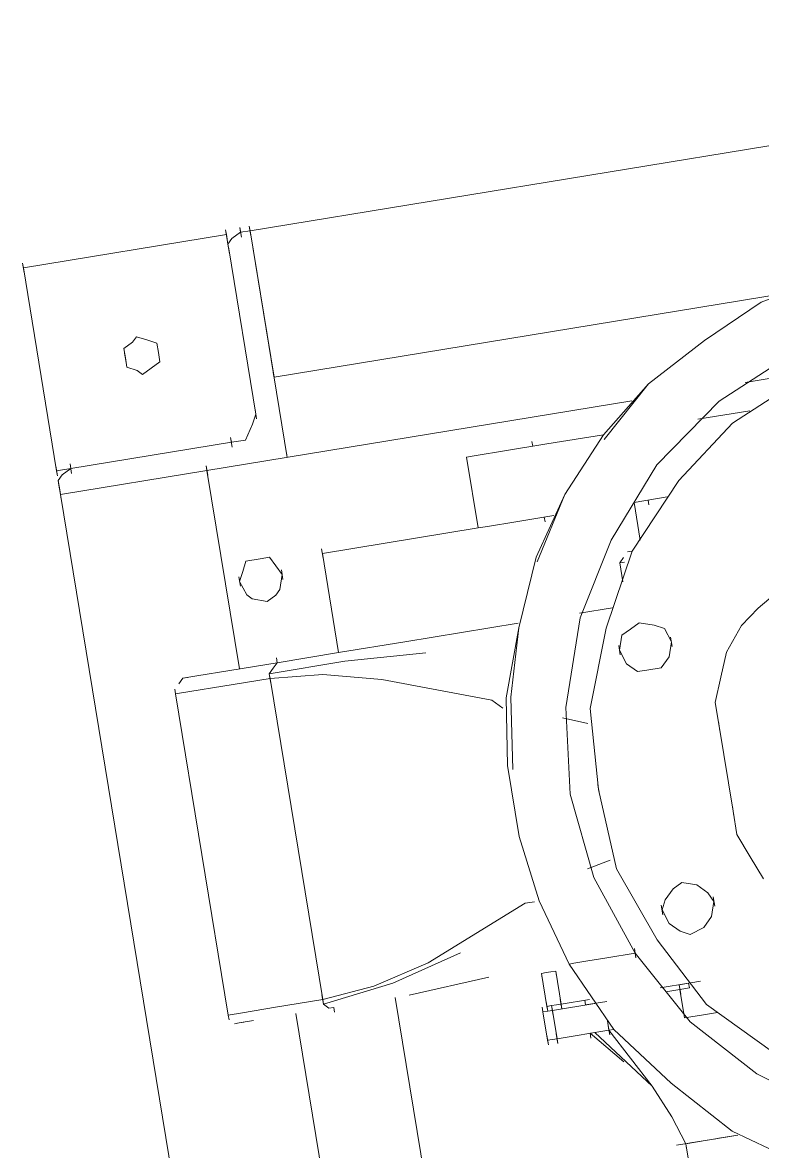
# Model space of a CAD drawing. Header units: metres. Extents: x 2 to 659295185, y -28 to 1124222152.
# Drawn here: x 655591.4144 to 655591.7388, y 1126540.1572 to 1126540.6522 of the extents above; entities that cross this region are included whole.
import ezdxf

# ---------------------------------------------------------------- set-up
doc = ezdxf.new("R2010")
doc.units = ezdxf.units.M
doc.header["$MEASUREMENT"] = 0
doc.layers.add('CCSM_C1_CUERPO CK$0$A-EQUIPOS', color=9, linetype='CONTINUOUS')

msp = doc.modelspace()

# ---------------------------------------------------------------- linework, layer by layer
at = {"layer": 'CCSM_C1_CUERPO CK$0$A-EQUIPOS', "lineweight": 5}
for p, q in [((655592.07112, 1126540.65218), (655591.51412, 1126540.56088)), ((655591.51412, 1126540.56088), (655592.07112, 1126540.65218)), ((655591.50377, 1126540.55918), (655591.50343, 1126540.56125)), ((655591.50343, 1126540.56125), (655591.50411, 1126540.55711)), ((655591.50998, 1126540.5602), (655591.50964, 1126540.56227)), ((655591.50964, 1126540.56227), (655591.51032, 1126540.55813)), ((655591.51412, 1126540.56088), (655591.50998, 1126540.5602)), ((655591.50998, 1126540.5602), (655591.51412, 1126540.56088)), ((655591.51412, 1126540.56088), (655591.51378, 1126540.56295)), ((655591.51378, 1126540.56295), (655591.51446, 1126540.55881)), ((655591.51446, 1126540.55881), (655591.51378, 1126540.56295)), ((655591.51378, 1126540.56295), (655591.51412, 1126540.56088)), ((655591.53041, 1126540.46149), (655591.51412, 1126540.56088)), ((655591.53041, 1126540.46149), (655591.51412, 1126540.56088)), ((655591.52464, 1126540.49669), (655591.51412, 1126540.56088)), ((655591.51412, 1126540.56088), (655591.52464, 1126540.49669)), ((655591.41473, 1126540.54459), (655591.50377, 1126540.55918)), ((655591.41473, 1126540.54459), (655591.50377, 1126540.55918)), ((655591.50377, 1126540.55918), (655591.50445, 1126540.55504)), ((655591.50377, 1126540.55918), (655591.50445, 1126540.55504)), ((655591.50445, 1126540.55504), (655591.50618, 1126540.55745)), ((655591.50618, 1126540.55745), (655591.50445, 1126540.55504)), ((655591.50445, 1126540.55504), (655591.50618, 1126540.55745)), ((655591.50618, 1126540.55745), (655591.50445, 1126540.55504)), ((655591.50618, 1126540.55745), (655591.50445, 1126540.55504)), ((655591.50445, 1126540.55504), (655591.50618, 1126540.55745)), ((655591.50998, 1126540.5602), (655591.50618, 1126540.55745)), ((655591.50618, 1126540.55745), (655591.50998, 1126540.5602)), ((655591.50998, 1126540.5602), (655591.50618, 1126540.55745)), ((655591.50618, 1126540.55745), (655591.50998, 1126540.5602)), ((655591.50998, 1126540.5602), (655591.50618, 1126540.55745)), ((655591.50618, 1126540.55745), (655591.50998, 1126540.5602)), ((655591.50445, 1126540.55504), (655591.50478, 1126540.55297)), ((655591.50445, 1126540.55504), (655591.50512, 1126540.5509)), ((655591.50478, 1126540.55297), (655591.51666, 1126540.4805)), ((655591.50478, 1126540.55297), (655591.51666, 1126540.4805)), ((655591.41473, 1126540.54459), (655591.41439, 1126540.54666)), ((655591.41439, 1126540.54666), (655591.41507, 1126540.54252)), ((655591.42932, 1126540.45555), (655591.41473, 1126540.54459)), ((655591.42932, 1126540.45555), (655591.41473, 1126540.54459)), ((655591.7683, 1126540.54088), (655591.73826, 1126540.52957)), ((655591.74827, 1126540.53334), (655591.52464, 1126540.49669)), ((655591.74827, 1126540.53334), (655591.52464, 1126540.49669)), ((655591.73826, 1126540.52957), (655591.71337, 1126540.51274)), ((655591.71337, 1126540.51274), (655591.73826, 1126540.52957)), ((655591.46259, 1126540.51203), (655591.45879, 1126540.50928)), ((655591.46259, 1126540.51203), (655591.45879, 1126540.50928)), ((655591.46432, 1126540.51444), (655591.46259, 1126540.51203)), ((655591.46259, 1126540.51203), (655591.46432, 1126540.51444)), ((655591.4688, 1126540.51305), (655591.46432, 1126540.51444)), ((655591.46432, 1126540.51444), (655591.4688, 1126540.51305)), ((655591.47328, 1126540.51166), (655591.4688, 1126540.51305)), ((655591.4688, 1126540.51305), (655591.47328, 1126540.51166)), ((655591.47328, 1126540.51166), (655591.47396, 1126540.50752)), ((655591.47396, 1126540.50752), (655591.47328, 1126540.51166)), ((655591.71337, 1126540.51274), (655591.68883, 1126540.49383)), ((655591.45879, 1126540.50928), (655591.45947, 1126540.50514)), ((655591.45879, 1126540.50928), (655591.45947, 1126540.50514)), ((655591.45913, 1126540.50721), (655591.45981, 1126540.50307)), ((655591.47396, 1126540.50752), (655591.47464, 1126540.50338)), ((655591.47464, 1126540.50338), (655591.47396, 1126540.50752)), ((655591.71986, 1126540.48616), (655591.75061, 1126540.50608)), ((655591.45947, 1126540.50514), (655591.46015, 1126540.501)), ((655591.45947, 1126540.50514), (655591.46015, 1126540.501)), ((655591.47464, 1126540.50338), (655591.47084, 1126540.50063)), ((655591.47084, 1126540.50063), (655591.47464, 1126540.50338)), ((655591.46015, 1126540.501), (655591.46463, 1126540.49961)), ((655591.46015, 1126540.501), (655591.46463, 1126540.49961)), ((655591.46704, 1126540.49788), (655591.46463, 1126540.49961)), ((655591.46704, 1126540.49788), (655591.46463, 1126540.49961)), ((655591.47084, 1126540.50063), (655591.46704, 1126540.49788)), ((655591.47084, 1126540.50063), (655591.46704, 1126540.49788)), ((655591.5243, 1126540.49876), (655591.52498, 1126540.49462)), ((655591.75645, 1126540.49641), (655591.7257, 1126540.47649)), ((655591.75645, 1126540.49641), (655591.7257, 1126540.47649)), ((655591.76646, 1126540.50018), (655591.73126, 1126540.49441)), ((655591.76646, 1126540.50018), (655591.73126, 1126540.49441)), ((655591.68883, 1126540.49383), (655591.66911, 1126540.47146)), ((655591.66945, 1126540.46939), (655591.68883, 1126540.49383)), ((655591.68157, 1126540.48626), (655591.49521, 1126540.45572)), ((655591.68157, 1126540.48626), (655591.49521, 1126540.45572)), ((655591.51632, 1126540.48257), (655591.517, 1126540.47843)), ((655591.69253, 1126540.45829), (655591.71986, 1126540.48616)), ((655591.7333, 1126540.48198), (655591.71052, 1126540.47825)), ((655591.7333, 1126540.48198), (655591.71052, 1126540.47825)), ((655591.51666, 1126540.4805), (655591.51527, 1126540.47601)), ((655591.51666, 1126540.4805), (655591.51527, 1126540.47601)), ((655591.7257, 1126540.47649), (655591.70217, 1126540.45137)), ((655591.7257, 1126540.47649), (655591.70217, 1126540.45137)), ((655591.51527, 1126540.47601), (655591.51215, 1126540.46912)), ((655591.51527, 1126540.47601), (655591.51215, 1126540.46912)), ((655591.66911, 1126540.47146), (655591.64426, 1126540.46739)), ((655591.66911, 1126540.47146), (655591.64426, 1126540.46739)), ((655591.66911, 1126540.47146), (655591.65214, 1126540.44529)), ((655591.50594, 1126540.46811), (655591.43554, 1126540.45657)), ((655591.43554, 1126540.45657), (655591.50594, 1126540.46811)), ((655591.5056, 1126540.47018), (655591.50628, 1126540.46604)), ((655591.5056, 1126540.47018), (655591.50594, 1126540.46811)), ((655591.51215, 1126540.46912), (655591.50594, 1126540.46811)), ((655591.51215, 1126540.46912), (655591.50594, 1126540.46811)), ((655591.64426, 1126540.46739), (655591.62563, 1126540.46434)), ((655591.64426, 1126540.46739), (655591.62563, 1126540.46434)), ((655591.63771, 1126540.46844), (655591.63805, 1126540.46637)), ((655591.63805, 1126540.46637), (655591.63771, 1126540.46844)), ((655591.63771, 1126540.46844), (655591.63805, 1126540.46637)), ((655591.63805, 1126540.46637), (655591.63771, 1126540.46844)), ((655591.53007, 1126540.46356), (655591.53041, 1126540.46149)), ((655591.53007, 1126540.46356), (655591.53041, 1126540.46149)), ((655591.53007, 1126540.46356), (655591.53041, 1126540.46149)), ((655591.6132, 1126540.4623), (655591.60906, 1126540.46162)), ((655591.6132, 1126540.4623), (655591.60906, 1126540.46162)), ((655591.60906, 1126540.46162), (655591.61415, 1126540.43056)), ((655591.62563, 1126540.46434), (655591.6132, 1126540.4623)), ((655591.62563, 1126540.46434), (655591.6132, 1126540.4623)), ((655591.42966, 1126540.45348), (655591.42898, 1126540.45762)), ((655591.43554, 1126540.45657), (655591.42932, 1126540.45555)), ((655591.43554, 1126540.45657), (655591.42932, 1126540.45555)), ((655591.43554, 1126540.45657), (655591.43173, 1126540.45382)), ((655591.43173, 1126540.45382), (655591.43554, 1126540.45657)), ((655591.43554, 1126540.45657), (655591.43173, 1126540.45382)), ((655591.43173, 1126540.45382), (655591.43554, 1126540.45657)), ((655591.43554, 1126540.45657), (655591.43173, 1126540.45382)), ((655591.43173, 1126540.45382), (655591.43554, 1126540.45657)), ((655591.4352, 1126540.45864), (655591.43587, 1126540.4545)), ((655591.49555, 1126540.45365), (655591.49487, 1126540.45779)), ((655591.49487, 1126540.45779), (655591.49521, 1126540.45572)), ((655591.49487, 1126540.45779), (655591.49521, 1126540.45572)), ((655591.49487, 1126540.45779), (655591.49521, 1126540.45572)), ((655591.49487, 1126540.45779), (655591.49521, 1126540.45572)), ((655591.67243, 1126540.42523), (655591.69253, 1126540.45829)), ((655591.42932, 1126540.45555), (655591.42966, 1126540.45348)), ((655591.43, 1126540.45141), (655591.43173, 1126540.45382)), ((655591.43173, 1126540.45382), (655591.43, 1126540.45141)), ((655591.43, 1126540.45141), (655591.43173, 1126540.45382)), ((655591.43173, 1126540.45382), (655591.43, 1126540.45141)), ((655591.43173, 1126540.45382), (655591.43, 1126540.45141)), ((655591.43, 1126540.45141), (655591.43173, 1126540.45382)), ((655591.43102, 1126540.4452), (655591.49521, 1126540.45572)), ((655591.49521, 1126540.45572), (655591.43102, 1126540.4452)), ((655591.43102, 1126540.4452), (655591.49521, 1126540.45572)), ((655591.49521, 1126540.45572), (655591.43102, 1126540.4452)), ((655591.49521, 1126540.45572), (655591.50946, 1126540.36875)), ((655591.49521, 1126540.45572), (655591.50946, 1126540.36875)), ((655591.43, 1126540.45141), (655591.43034, 1126540.44934)), ((655591.43068, 1126540.44727), (655591.43, 1126540.45141)), ((655591.43034, 1126540.44934), (655591.43102, 1126540.4452)), ((655591.43102, 1126540.4452), (655591.43034, 1126540.44934)), ((655591.43068, 1126540.44727), (655591.43136, 1126540.44312)), ((655591.43136, 1126540.44312), (655591.43068, 1126540.44727)), ((655591.70217, 1126540.45137), (655591.68174, 1126540.42038)), ((655591.70217, 1126540.45137), (655591.68174, 1126540.42038)), ((655591.43102, 1126540.4452), (655591.7022, 1126538.79076)), ((655591.7022, 1126538.79076), (655591.43102, 1126540.4452)), ((655591.65214, 1126540.44529), (655591.63964, 1126540.41773)), ((655591.63998, 1126540.41566), (655591.65214, 1126540.44529)), ((655591.68248, 1126540.44176), (655591.69698, 1126540.44414)), ((655591.68248, 1126540.44176), (655591.69698, 1126540.44414)), ((655591.68248, 1126540.44176), (655591.6852, 1126540.4252)), ((655591.6852, 1126540.4252), (655591.68248, 1126540.44176)), ((655591.68869, 1126540.44278), (655591.68903, 1126540.44071)), ((655591.68903, 1126540.44071), (655591.68869, 1126540.44278)), ((655591.63072, 1126540.43328), (655591.61829, 1126540.43124)), ((655591.63072, 1126540.43328), (655591.61829, 1126540.43124)), ((655591.64728, 1126540.43599), (655591.63072, 1126540.43328)), ((655591.63072, 1126540.43328), (655591.64728, 1126540.43599)), ((655591.64314, 1126540.43531), (655591.64348, 1126540.43324)), ((655591.64348, 1126540.43324), (655591.64314, 1126540.43531)), ((655591.64314, 1126540.43531), (655591.64348, 1126540.43324)), ((655591.64348, 1126540.43324), (655591.64314, 1126540.43531)), ((655591.54582, 1126540.41936), (655591.61415, 1126540.43056)), ((655591.54582, 1126540.41936), (655591.61415, 1126540.43056)), ((655591.61829, 1126540.43124), (655591.61415, 1126540.43056)), ((655591.61829, 1126540.43124), (655591.61415, 1126540.43056)), ((655591.65889, 1126540.39112), (655591.67243, 1126540.42523)), ((655591.51856, 1126540.41702), (655591.51235, 1126540.416)), ((655591.51856, 1126540.41702), (655591.51235, 1126540.416)), ((655591.5227, 1126540.4177), (655591.51856, 1126540.41702)), ((655591.5227, 1126540.4177), (655591.51856, 1126540.41702)), ((655591.5227, 1126540.4177), (655591.52545, 1126540.4139)), ((655591.52545, 1126540.4139), (655591.5227, 1126540.4177)), ((655591.54548, 1126540.42143), (655591.54616, 1126540.41729)), ((655591.55295, 1126540.37588), (655591.54582, 1126540.41936)), ((655591.55295, 1126540.37588), (655591.54582, 1126540.41936)), ((655591.63964, 1126540.41773), (655591.63197, 1126540.3867)), ((655591.68174, 1126540.42038), (655591.67026, 1126540.3866)), ((655591.68174, 1126540.42038), (655591.67026, 1126540.3866)), ((655591.67793, 1126540.41763), (655591.6762, 1126540.41522)), ((655591.68174, 1126540.42038), (655591.67967, 1126540.42004)), ((655591.67967, 1126540.42004), (655591.68174, 1126540.42038)), ((655591.51235, 1126540.416), (655591.51096, 1126540.41152)), ((655591.51235, 1126540.416), (655591.51096, 1126540.41152)), ((655591.5282, 1126540.41009), (655591.52545, 1126540.4139)), ((655591.5282, 1126540.41009), (655591.52545, 1126540.4139)), ((655591.52786, 1126540.41216), (655591.52854, 1126540.40802)), ((655591.67827, 1126540.41556), (655591.6762, 1126540.41522)), ((655591.6762, 1126540.41522), (655591.67756, 1126540.40693)), ((655591.50923, 1126540.40911), (655591.50991, 1126540.40497)), ((655591.51096, 1126540.41152), (655591.50957, 1126540.40704)), ((655591.51096, 1126540.41152), (655591.50957, 1126540.40704)), ((655591.51266, 1126540.40117), (655591.50957, 1126540.40704)), ((655591.51266, 1126540.40117), (655591.50957, 1126540.40704)), ((655591.52715, 1126540.40354), (655591.5282, 1126540.41009)), ((655591.5282, 1126540.41009), (655591.52715, 1126540.40354)), ((655591.52715, 1126540.40354), (655591.52542, 1126540.40113)), ((655591.52715, 1126540.40354), (655591.52542, 1126540.40113)), ((655591.7462, 1126540.4033), (655591.73686, 1126540.39539)), ((655591.7462, 1126540.4033), (655591.73686, 1126540.39539)), ((655591.51507, 1126540.39944), (655591.51266, 1126540.40117)), ((655591.51507, 1126540.39944), (655591.51266, 1126540.40117)), ((655591.52162, 1126540.39838), (655591.51507, 1126540.39944)), ((655591.52162, 1126540.39838), (655591.51507, 1126540.39944)), ((655591.52542, 1126540.40113), (655591.52162, 1126540.39838)), ((655591.52542, 1126540.40113), (655591.52162, 1126540.39838)), ((655591.67305, 1126540.39556), (655591.65855, 1126540.39319)), ((655591.67305, 1126540.39556), (655591.65855, 1126540.39319)), ((655591.73686, 1126540.39539), (655591.7296, 1126540.38782)), ((655591.73686, 1126540.39539), (655591.7296, 1126540.38782)), ((655591.63163, 1126540.38877), (655591.58194, 1126540.38063)), ((655591.63163, 1126540.38877), (655591.58194, 1126540.38063)), ((655591.65258, 1126540.35181), (655591.65889, 1126540.39112)), ((655591.68095, 1126540.38623), (655591.68476, 1126540.38898)), ((655591.68476, 1126540.38898), (655591.68095, 1126540.38623)), ((655591.68476, 1126540.38898), (655591.69131, 1126540.38792)), ((655591.69131, 1126540.38792), (655591.68476, 1126540.38898)), ((655591.69131, 1126540.38792), (655591.69579, 1126540.38653)), ((655591.69579, 1126540.38653), (655591.69131, 1126540.38792)), ((655591.7296, 1126540.38782), (655591.72301, 1126540.37611)), ((655591.7296, 1126540.38782), (655591.72301, 1126540.37611)), ((655591.63197, 1126540.3867), (655591.62637, 1126540.35602)), ((655591.63197, 1126540.3867), (655591.62637, 1126540.35602)), ((655591.62844, 1126540.35636), (655591.63197, 1126540.3867)), ((655591.67026, 1126540.3866), (655591.66327, 1126540.35143)), ((655591.67026, 1126540.3866), (655591.66327, 1126540.35143)), ((655591.67715, 1126540.38348), (655591.6761, 1126540.37693)), ((655591.67715, 1126540.38348), (655591.6761, 1126540.37693)), ((655591.68095, 1126540.38623), (655591.67715, 1126540.38348)), ((655591.68095, 1126540.38623), (655591.67715, 1126540.38348)), ((655591.69579, 1126540.38653), (655591.69888, 1126540.38066)), ((655591.69888, 1126540.38066), (655591.69579, 1126540.38653)), ((655591.69854, 1126540.38273), (655591.69922, 1126540.37859)), ((655591.58194, 1126540.38063), (655591.55295, 1126540.37588)), ((655591.58194, 1126540.38063), (655591.55295, 1126540.37588)), ((655591.67576, 1126540.379), (655591.67644, 1126540.37486)), ((655591.69888, 1126540.38066), (655591.69782, 1126540.37411)), ((655591.69888, 1126540.38066), (655591.69782, 1126540.37411)), ((655591.52569, 1126540.37354), (655591.52603, 1126540.37146)), ((655591.55295, 1126540.37588), (655591.52603, 1126540.37146)), ((655591.55295, 1126540.37588), (655591.52603, 1126540.37146)), ((655591.59124, 1126540.37577), (655591.5557, 1126540.37208)), ((655591.5557, 1126540.37208), (655591.59124, 1126540.37577)), ((655591.59124, 1126540.37577), (655591.5557, 1126540.37208)), ((655591.6761, 1126540.37693), (655591.67919, 1126540.37105)), ((655591.67919, 1126540.37105), (655591.6761, 1126540.37693)), ((655591.69782, 1126540.37411), (655591.69436, 1126540.36929)), ((655591.69782, 1126540.37411), (655591.69436, 1126540.36929)), ((655591.72301, 1126540.37611), (655591.72057, 1126540.36508)), ((655591.72301, 1126540.37611), (655591.72057, 1126540.36508)), ((655591.50532, 1126540.36807), (655591.49083, 1126540.3657)), ((655591.50532, 1126540.36807), (655591.49083, 1126540.3657)), ((655591.52603, 1126540.37146), (655591.50532, 1126540.36807)), ((655591.52603, 1126540.37146), (655591.50532, 1126540.36807)), ((655591.52257, 1126540.36664), (655591.5557, 1126540.37208)), ((655591.5557, 1126540.37208), (655591.52257, 1126540.36664)), ((655591.52257, 1126540.36664), (655591.5243, 1126540.36905)), ((655591.5243, 1126540.36905), (655591.52603, 1126540.37146)), ((655591.67919, 1126540.37105), (655591.68401, 1126540.36759)), ((655591.68401, 1126540.36759), (655591.67919, 1126540.37105)), ((655591.68401, 1126540.36759), (655591.68815, 1126540.36827)), ((655591.68815, 1126540.36827), (655591.68401, 1126540.36759)), ((655591.69436, 1126540.36929), (655591.68815, 1126540.36827)), ((655591.69436, 1126540.36929), (655591.68815, 1126540.36827)), ((655591.48462, 1126540.36468), (655591.48289, 1126540.36227)), ((655591.49083, 1126540.3657), (655591.48462, 1126540.36468)), ((655591.49083, 1126540.3657), (655591.48462, 1126540.36468)), ((655591.48462, 1126540.36468), (655591.48669, 1126540.36502)), ((655591.48669, 1126540.36502), (655591.48462, 1126540.36468)), ((655591.5022, 1126540.36118), (655591.52291, 1126540.36457)), ((655591.52291, 1126540.36457), (655591.52257, 1126540.36664)), ((655591.52257, 1126540.36664), (655591.52325, 1126540.3625)), ((655591.54602, 1126540.36624), (655591.52291, 1126540.36457)), ((655591.52291, 1126540.36457), (655591.54599, 1126540.22377)), ((655591.57189, 1126540.3641), (655591.54602, 1126540.36624)), ((655591.62016, 1126540.355), (655591.57189, 1126540.3641)), ((655591.71812, 1126540.35405), (655591.72057, 1126540.36508)), ((655591.72057, 1126540.36508), (655591.71812, 1126540.35405)), ((655591.48115, 1126540.35986), (655591.48149, 1126540.35779)), ((655591.48771, 1126540.3588), (655591.48149, 1126540.35779)), ((655591.48149, 1126540.35779), (655591.50457, 1126540.21698)), ((655591.5022, 1126540.36118), (655591.48771, 1126540.3588)), ((655591.62498, 1126540.35154), (655591.62016, 1126540.355)), ((655591.62637, 1126540.35602), (655591.62698, 1126540.32635)), ((655591.62844, 1126540.35636), (655591.62939, 1126540.32462)), ((655591.71982, 1126540.34369), (655591.71812, 1126540.35405)), ((655591.71812, 1126540.35405), (655591.71982, 1126540.34369)), ((655591.65258, 1126540.35181), (655591.65454, 1126540.31386)), ((655591.66327, 1126540.35143), (655591.66697, 1126540.31589)), ((655591.66327, 1126540.35143), (655591.66697, 1126540.31589)), ((655591.66222, 1126540.34488), (655591.65118, 1126540.34733)), ((655591.71948, 1126540.34576), (655591.72016, 1126540.34162)), ((655591.71982, 1126540.34369), (655591.72593, 1126540.30642)), ((655591.71982, 1126540.34369), (655591.72593, 1126540.30642)), ((655591.62698, 1126540.32635), (655591.63207, 1126540.29529)), ((655591.66663, 1126540.31796), (655591.66731, 1126540.31382)), ((655591.66731, 1126540.31382), (655591.66663, 1126540.31796)), ((655591.65454, 1126540.31386), (655591.66479, 1126540.27726)), ((655591.66697, 1126540.31589), (655591.67481, 1126540.28103)), ((655591.67481, 1126540.28103), (655591.66697, 1126540.31589)), ((655591.72559, 1126540.30849), (655591.72627, 1126540.30435)), ((655591.72763, 1126540.29607), (655591.72593, 1126540.30642)), ((655591.72763, 1126540.29607), (655591.72593, 1126540.30642)), ((655591.63207, 1126540.29529), (655591.64096, 1126540.26698)), ((655591.63207, 1126540.29529), (655591.64096, 1126540.26698)), ((655591.73346, 1126540.28639), (655591.72763, 1126540.29607)), ((655591.73346, 1126540.28639), (655591.72763, 1126540.29607)), ((655591.67206, 1126540.28483), (655591.66204, 1126540.28107)), ((655591.7393, 1126540.27672), (655591.73346, 1126540.28639)), ((655591.73346, 1126540.28639), (655591.7393, 1126540.27672)), ((655591.69266, 1126540.24994), (655591.67481, 1126540.28103)), ((655591.69266, 1126540.24994), (655591.67481, 1126540.28103)), ((655591.66479, 1126540.27726), (655591.68299, 1126540.2441)), ((655591.70342, 1126540.27509), (655591.69962, 1126540.27234)), ((655591.70342, 1126540.27509), (655591.69962, 1126540.27234)), ((655591.70342, 1126540.27509), (655591.70997, 1126540.27404)), ((655591.70997, 1126540.27404), (655591.70342, 1126540.27509)), ((655591.70997, 1126540.27404), (655591.71479, 1126540.27058)), ((655591.71479, 1126540.27058), (655591.70997, 1126540.27404)), ((655591.69962, 1126540.27234), (655591.69616, 1126540.26752)), ((655591.69962, 1126540.27234), (655591.69616, 1126540.26752)), ((655591.71754, 1126540.26677), (655591.71479, 1126540.27058)), ((655591.71754, 1126540.26677), (655591.71479, 1126540.27058)), ((655591.7172, 1126540.26885), (655591.71788, 1126540.2647)), ((655591.63475, 1126540.26596), (655591.59225, 1126540.23986)), ((655591.63889, 1126540.26664), (655591.63475, 1126540.26596)), ((655591.64096, 1126540.26698), (655591.654, 1126540.23935)), ((655591.654, 1126540.23935), (655591.64096, 1126540.26698)), ((655591.69443, 1126540.26511), (655591.69511, 1126540.26097)), ((655591.69616, 1126540.26752), (655591.69477, 1126540.26304)), ((655591.69616, 1126540.26752), (655591.69477, 1126540.26304)), ((655591.71649, 1126540.26022), (655591.71754, 1126540.26677)), ((655591.71754, 1126540.26677), (655591.71649, 1126540.26022)), ((655591.69786, 1126540.25717), (655591.69477, 1126540.26304)), ((655591.69786, 1126540.25717), (655591.69477, 1126540.26304)), ((655591.71649, 1126540.26022), (655591.71303, 1126540.2554)), ((655591.71649, 1126540.26022), (655591.71303, 1126540.2554)), ((655591.70268, 1126540.25371), (655591.69786, 1126540.25717)), ((655591.70268, 1126540.25371), (655591.69786, 1126540.25717)), ((655591.70716, 1126540.25231), (655591.70268, 1126540.25371)), ((655591.70716, 1126540.25231), (655591.70268, 1126540.25371)), ((655591.71303, 1126540.2554), (655591.70716, 1126540.25231)), ((655591.71303, 1126540.2554), (655591.70716, 1126540.25231)), ((655591.71432, 1126540.22159), (655591.69266, 1126540.24994)), ((655591.71432, 1126540.22159), (655591.69266, 1126540.24994)), ((655591.60641, 1126540.24431), (655591.57671, 1126540.23093)), ((655591.68299, 1126540.2441), (655591.67056, 1126540.24206)), ((655591.68299, 1126540.2441), (655591.68265, 1126540.24617)), ((655591.68265, 1126540.24617), (655591.68333, 1126540.24203)), ((655591.70705, 1126540.21402), (655591.68299, 1126540.2441)), ((655591.59225, 1126540.23986), (655591.56842, 1126540.22957)), ((655591.654, 1126540.23935), (655591.65607, 1126540.23969)), ((655591.654, 1126540.23935), (655591.67358, 1126540.21067)), ((655591.65607, 1126540.23969), (655591.66228, 1126540.24071)), ((655591.66228, 1126540.24071), (655591.67056, 1126540.24206)), ((655591.64398, 1126540.23558), (655591.64191, 1126540.23524)), ((655591.64191, 1126540.23524), (655591.64398, 1126540.23558)), ((655591.64429, 1126540.22075), (655591.64191, 1126540.23524)), ((655591.64191, 1126540.23524), (655591.64225, 1126540.23317)), ((655591.64606, 1126540.23592), (655591.64398, 1126540.23558)), ((655591.64606, 1126540.23592), (655591.64398, 1126540.23558)), ((655591.64813, 1126540.23626), (655591.64606, 1126540.23592)), ((655591.64606, 1126540.23592), (655591.64813, 1126540.23626)), ((655591.64813, 1126540.23626), (655591.6505, 1126540.22177)), ((655591.64813, 1126540.23626), (655591.64847, 1126540.23419)), ((655591.56842, 1126540.22957), (655591.54599, 1126540.22377)), ((655591.54633, 1126540.2217), (655591.57671, 1126540.23093)), ((655591.6188, 1126540.23358), (655591.58394, 1126540.22574)), ((655591.58394, 1126540.22574), (655591.6188, 1126540.23358)), ((655591.6188, 1126540.23358), (655591.58394, 1126540.22574)), ((655591.69399, 1126540.22889), (655591.70641, 1126540.23093)), ((655591.70641, 1126540.23093), (655591.69399, 1126540.22889)), ((655591.70227, 1126540.23025), (655591.71159, 1126540.23178)), ((655591.70227, 1126540.23025), (655591.70295, 1126540.22611)), ((655591.70675, 1126540.22886), (655591.70261, 1126540.22818)), ((655591.70675, 1126540.22886), (655591.70261, 1126540.22818)), ((655591.70641, 1126540.23093), (655591.70675, 1126540.22886)), ((655591.54565, 1126540.22584), (655591.54633, 1126540.2217)), ((655591.6921, 1126539.52692), (655591.57772, 1126540.22472)), ((655591.6921, 1126539.52692), (655591.57772, 1126540.22472)), ((655591.65016, 1126540.22384), (655591.65084, 1126540.21969)), ((655591.70261, 1126540.22818), (655591.6964, 1126540.22716)), ((655591.6964, 1126540.22716), (655591.70261, 1126540.22818)), ((655591.70261, 1126540.22818), (655591.70464, 1126540.21576)), ((655591.52528, 1126540.22038), (655591.51079, 1126540.218)), ((655591.54599, 1126540.22377), (655591.52528, 1126540.22038)), ((655591.54633, 1126540.2217), (655591.54599, 1126540.22377)), ((655591.54874, 1126540.21997), (655591.54633, 1126540.2217)), ((655591.55081, 1126540.22031), (655591.54874, 1126540.21997)), ((655591.55081, 1126540.22031), (655591.55115, 1126540.21824)), ((655591.64256, 1126540.21834), (655591.64222, 1126540.22041)), ((655591.64222, 1126540.22041), (655591.64256, 1126540.21834)), ((655591.64222, 1126540.22041), (655591.64256, 1126540.21834)), ((655591.64256, 1126540.21834), (655591.64222, 1126540.22041)), ((655591.64395, 1126540.22282), (655591.64463, 1126540.21868)), ((655591.64636, 1126540.22109), (655591.64429, 1126540.22075)), ((655591.64636, 1126540.22109), (655591.64429, 1126540.22075)), ((655591.64463, 1126540.21868), (655591.64429, 1126540.22075)), ((655591.6467, 1126540.21902), (655591.64463, 1126540.21868)), ((655591.64463, 1126540.21868), (655591.6467, 1126540.21902)), ((655591.64843, 1126540.22143), (655591.64636, 1126540.22109)), ((655591.64843, 1126540.22143), (655591.64636, 1126540.22109)), ((655591.64704, 1126540.21695), (655591.64636, 1126540.22109)), ((655591.64636, 1126540.22109), (655591.6467, 1126540.21902)), ((655591.66534, 1126540.22207), (655591.6467, 1126540.21902)), ((655591.66534, 1126540.22207), (655591.6467, 1126540.21902)), ((655591.6467, 1126540.21902), (655591.64874, 1126540.20659)), ((655591.6505, 1126540.22177), (655591.64843, 1126540.22143)), ((655591.6505, 1126540.22177), (655591.64843, 1126540.22143)), ((655591.6505, 1126540.22177), (655591.66293, 1126540.2238)), ((655591.66293, 1126540.2238), (655591.6505, 1126540.22177)), ((655591.65084, 1126540.21969), (655591.6505, 1126540.22177)), ((655591.66086, 1126540.22346), (655591.66119, 1126540.22139)), ((655591.66119, 1126540.22139), (655591.66086, 1126540.22346)), ((655591.66086, 1126540.22346), (655591.66119, 1126540.22139)), ((655591.66119, 1126540.22139), (655591.66086, 1126540.22346)), ((655591.66119, 1126540.22139), (655591.67051, 1126540.22292)), ((655591.71432, 1126540.22159), (655591.74324, 1126540.20082)), ((655591.74324, 1126540.20082), (655591.71432, 1126540.22159)), ((655591.51079, 1126540.218), (655591.50457, 1126540.21698)), ((655591.50457, 1126540.21698), (655591.50491, 1126540.21491)), ((655591.50939, 1126540.21352), (655591.51561, 1126540.21454)), ((655591.51561, 1126540.21454), (655591.50939, 1126540.21352)), ((655591.53424, 1126540.21759), (655591.64862, 1126539.51979)), ((655591.53424, 1126540.21759), (655591.64862, 1126539.51979)), ((655591.64463, 1126540.21868), (655591.64256, 1126540.21834)), ((655591.64256, 1126540.21834), (655591.64463, 1126540.21868)), ((655591.6446, 1126540.20591), (655591.64256, 1126540.21834)), ((655591.67083, 1126540.21447), (655591.67151, 1126540.21033)), ((655591.7043, 1126540.21783), (655591.70464, 1126540.21576)), ((655591.71293, 1126540.21711), (655591.70464, 1126540.21576)), ((655591.73631, 1126540.19118), (655591.70705, 1126540.21402)), ((655591.71914, 1126540.21813), (655591.71293, 1126540.21711)), ((655591.50939, 1126540.21352), (655591.50732, 1126540.21318)), ((655591.50939, 1126540.21352), (655591.50732, 1126540.21318)), ((655591.51146, 1126540.21386), (655591.50939, 1126540.21352)), ((655591.51146, 1126540.21386), (655591.50939, 1126540.21352)), ((655591.64874, 1126540.20659), (655591.67151, 1126540.21033)), ((655591.67151, 1126540.21033), (655591.64874, 1126540.20659)), ((655591.69042, 1126540.18578), (655591.6653, 1126540.20931)), ((655591.67117, 1126540.2124), (655591.67185, 1126540.20826)), ((655591.67151, 1126540.21033), (655591.67358, 1126540.21067)), ((655591.67151, 1126540.21033), (655591.67358, 1126540.21067)), ((655591.69042, 1126540.18578), (655591.67151, 1126540.21033)), ((655591.67151, 1126540.21033), (655591.69042, 1126540.18578)), ((655591.67185, 1126540.20826), (655591.67151, 1126540.21033)), ((655591.67358, 1126540.21067), (655591.6987, 1126540.18714)), ((655591.6987, 1126540.18714), (655591.67358, 1126540.21067)), ((655591.64426, 1126540.20798), (655591.64493, 1126540.20384)), ((655591.64667, 1126540.20625), (655591.6446, 1126540.20591)), ((655591.64667, 1126540.20625), (655591.6446, 1126540.20591)), ((655591.64493, 1126540.20384), (655591.6446, 1126540.20591)), ((655591.6446, 1126540.20591), (655591.64493, 1126540.20384)), ((655591.64493, 1126540.20384), (655591.6446, 1126540.20591)), ((655591.64874, 1126540.20659), (655591.64667, 1126540.20625)), ((655591.64874, 1126540.20659), (655591.64667, 1126540.20625)), ((655591.6484, 1126540.20866), (655591.64908, 1126540.20452)), ((655591.64908, 1126540.20452), (655591.64874, 1126540.20659)), ((655591.66323, 1126540.20897), (655591.67803, 1126540.19651)), ((655591.67803, 1126540.19651), (655591.66323, 1126540.20897)), ((655591.66323, 1126540.20897), (655591.66357, 1126540.2069)), ((655591.66357, 1126540.2069), (655591.66323, 1126540.20897)), ((655591.77111, 1126540.17349), (655591.73631, 1126540.19118)), ((655591.69042, 1126540.18578), (655591.69901, 1126540.17231)), ((655591.69901, 1126540.17231), (655591.69042, 1126540.18578)), ((655591.6987, 1126540.18714), (655591.72555, 1126540.16603)), ((655591.72555, 1126540.16603), (655591.6987, 1126540.18714)), ((655591.69901, 1126540.17231), (655591.70519, 1126540.16056)), ((655591.72555, 1126540.16603), (655591.75553, 1126540.1518)), ((655591.75553, 1126540.1518), (655591.72555, 1126540.16603)), ((655591.70104, 1126540.15988), (655591.71036, 1126540.16141)), ((655591.70519, 1126540.16056), (655591.7145, 1126540.16209)), ((655591.70519, 1126540.16056), (655591.7145, 1126540.16209)), ((655591.70519, 1126540.16056), (655591.70726, 1126540.1609)), ((655591.70726, 1126540.1609), (655591.70519, 1126540.16056)), ((655591.7079, 1126540.144), (655591.70519, 1126540.16056)), ((655591.70519, 1126540.16056), (655591.70552, 1126540.15849)), ((655591.70726, 1126540.1609), (655591.71554, 1126540.16226)), ((655591.71554, 1126540.16226), (655591.70726, 1126540.1609)), ((655591.70933, 1126540.16124), (655591.70726, 1126540.1609)), ((655591.70933, 1126540.16124), (655591.70726, 1126540.1609)), ((655591.71554, 1126540.16226), (655591.72796, 1126540.1643)), ((655591.72796, 1126540.1643), (655591.71554, 1126540.16226)), ((655591.71968, 1126540.16294), (655591.71761, 1126540.1626)), ((655591.71968, 1126540.16294), (655591.71761, 1126540.1626)), ((655591.72796, 1126540.1643), (655591.71968, 1126540.16294)), ((655591.72796, 1126540.1643), (655591.71968, 1126540.16294))]:
    msp.add_line(p, q, dxfattribs=at)

doc.saveas('drawing.dxf')
